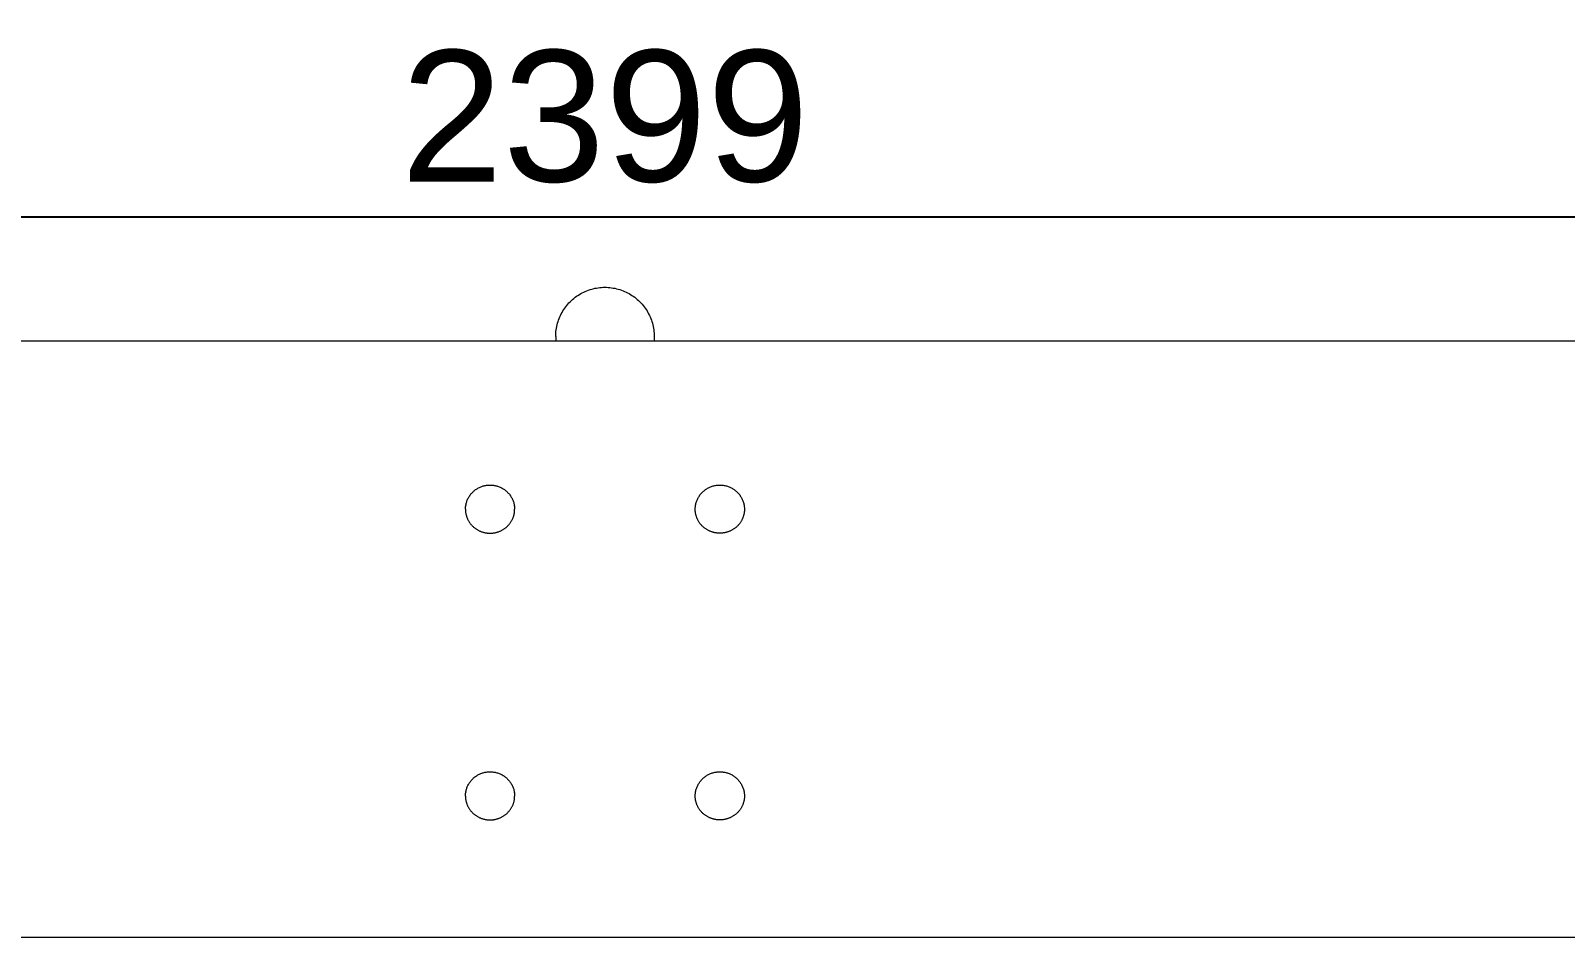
# Model space of a CAD drawing. Header units: millimetres. Extents: x -67 to 4862, y -244 to 3199.
# Drawn here: x 1088.4 to 1555.9, y 2922.8 to 3199.1 of the extents above; entities that cross this region are included whole.
import ezdxf

# ---------------------------------------------------------------- set-up
doc = ezdxf.new("R2010")
doc.units = ezdxf.units.MM
doc.layers.add('ZANO_R', color=7, linetype='Continuous', lineweight=0)
doc.layers.add('ZANO_W', color=1, linetype='Continuous', lineweight=0)
doc.styles.add('Arial', font='arial.ttf')
doc.styles.get("Standard").update_dxf_attribs({"font": 'ARIALUNI.TTF'})
doc.dimstyles.new('pl i ang', dxfattribs={"dimtxt": 50, "dimasz": 50, "dimexe": 1.25, "dimexo": 0.625, "dimgap": 10, "dimtad": 1, "dimtoh": 1, "dimtxsty": 'Standard', "dimcen": 2.5, "dimclrd": 1, "dimclre": 1, "dimclrt": 1, "dimadec": 0, "dimazin": 0, "dimtfac": 1, "dimtmove": 0, "dimatfit": 3, "dimfxl": 1, "dimarcsym": 1})

# ---------------------------------------------------------------- blocks, each defined once
blk = doc.blocks.new('*D386')
at = {"layer": 'ZANO_W', "color": 1, "lineweight": -2}
for p, q in [((63.75, 3104.69), (63.75, 3152.38)), ((2462.9, 3104.69), (2462.9, 3152.38)), ((103.75, 3142.38), (2422.9, 3142.38))]:
    blk.add_line(p, q, dxfattribs=at)
at = {"layer": 'ZANO_W', "color": 1}
for points in [[(103.75, 3149.04), (103.75, 3135.71), (63.75, 3142.38)], [(2422.9, 3135.71), (2422.9, 3149.04), (2462.9, 3142.38)]]:
    blk.add_solid(points, dxfattribs=at)
at = {"layer": 'ZANO_W', "color": 1, "insert": (1263.32, 3172.81), "char_height": 40, "attachment_point": 5, "style": 'Arial'}
blk.add_mtext('2399', dxfattribs=at)

msp = doc.modelspace()

# ---------------------------------------------------------------- linework, layer by layer
at = {"layer": 'ZANO_R'}
for p, q in [((1254.67, 3118.12), (1255.1, 3118.41)), ((1255.1, 3118.41), (1255.53, 3118.68)), ((1255.53, 3118.68), (1255.97, 3118.94)), ((1255.97, 3118.94), (1256.42, 3119.18)), ((1256.42, 3119.18), (1256.88, 3119.41)), ((1256.88, 3119.41), (1257.35, 3119.62)), ((1257.35, 3119.62), (1257.82, 3119.82)), ((1257.82, 3119.82), (1258.3, 3120)), ((1258.3, 3120), (1258.79, 3120.16)), ((1258.79, 3120.16), (1259.28, 3120.31)), ((1259.28, 3120.31), (1259.77, 3120.44)), ((1259.77, 3120.44), (1260.27, 3120.55)), ((1260.27, 3120.55), (1260.78, 3120.65)), ((1260.78, 3120.65), (1261.28, 3120.73)), ((1261.28, 3120.73), (1261.79, 3120.79)), ((1261.79, 3120.79), (1262.3, 3120.83)), ((1262.3, 3120.83), (1262.81, 3120.86)), ((1262.81, 3120.86), (1263.32, 3120.87)), ((1263.32, 3120.87), (1263.84, 3120.86)), ((1263.84, 3120.86), (1264.35, 3120.83)), ((1264.35, 3120.83), (1264.86, 3120.79)), ((1264.86, 3120.79), (1265.37, 3120.73)), ((1265.37, 3120.73), (1265.87, 3120.65)), ((1265.87, 3120.65), (1266.38, 3120.55)), ((1266.38, 3120.55), (1266.88, 3120.44)), ((1266.88, 3120.44), (1267.37, 3120.31)), ((1267.37, 3120.31), (1267.86, 3120.16)), ((1267.86, 3120.16), (1268.35, 3120)), ((1268.35, 3120), (1268.83, 3119.82)), ((1268.83, 3119.82), (1269.3, 3119.62)), ((1269.3, 3119.62), (1269.77, 3119.41)), ((1269.77, 3119.41), (1270.23, 3119.18)), ((1270.23, 3119.18), (1270.68, 3118.94)), ((1270.68, 3118.94), (1271.12, 3118.68)), ((1271.12, 3118.68), (1271.55, 3118.41)), ((1271.55, 3118.41), (1271.97, 3118.12)), ((1250.25, 3113.22), (1250.51, 3113.66)), ((1250.51, 3113.66), (1250.78, 3114.09)), ((1250.78, 3114.09), (1251.07, 3114.52)), ((1251.07, 3114.52), (1251.37, 3114.93)), ((1251.37, 3114.93), (1251.69, 3115.33)), ((1251.69, 3115.33), (1252.02, 3115.72)), ((1252.02, 3115.72), (1252.36, 3116.1)), ((1252.36, 3116.1), (1252.72, 3116.47)), ((1252.72, 3116.47), (1253.09, 3116.83)), ((1253.09, 3116.83), (1253.47, 3117.17)), ((1253.47, 3117.17), (1253.86, 3117.5)), ((1253.86, 3117.5), (1254.26, 3117.82)), ((1254.26, 3117.82), (1254.67, 3118.12)), ((1271.97, 3118.12), (1272.39, 3117.82)), ((1272.39, 3117.82), (1272.79, 3117.5)), ((1272.79, 3117.5), (1273.18, 3117.17)), ((1273.18, 3117.17), (1273.56, 3116.83)), ((1273.56, 3116.83), (1273.93, 3116.47)), ((1273.93, 3116.47), (1274.29, 3116.1)), ((1274.29, 3116.1), (1274.63, 3115.72)), ((1274.63, 3115.72), (1274.96, 3115.33)), ((1274.96, 3115.33), (1275.28, 3114.93)), ((1275.28, 3114.93), (1275.58, 3114.52)), ((1275.58, 3114.52), (1275.87, 3114.09)), ((1275.87, 3114.09), (1276.14, 3113.66)), ((1276.14, 3113.66), (1276.4, 3113.22)), ((1248.54, 3108.41), (1248.64, 3108.92)), ((1248.64, 3108.92), (1248.75, 3109.42)), ((1248.75, 3109.42), (1248.88, 3109.91)), ((1248.88, 3109.91), (1249.03, 3110.4)), ((1249.03, 3110.4), (1249.19, 3110.89)), ((1249.19, 3110.89), (1249.37, 3111.37)), ((1249.37, 3111.37), (1249.57, 3111.84)), ((1249.57, 3111.84), (1249.78, 3112.31)), ((1249.78, 3112.31), (1250.01, 3112.77)), ((1250.01, 3112.77), (1250.25, 3113.22)), ((1276.4, 3113.22), (1276.64, 3112.77)), ((1276.64, 3112.77), (1276.87, 3112.31)), ((1276.87, 3112.31), (1277.08, 3111.84)), ((1277.08, 3111.84), (1277.28, 3111.37)), ((1277.28, 3111.37), (1277.46, 3110.89)), ((1277.46, 3110.89), (1277.62, 3110.4)), ((1277.62, 3110.4), (1277.77, 3109.91)), ((1277.77, 3109.91), (1277.9, 3109.42)), ((1277.9, 3109.42), (1278.01, 3108.92)), ((1278.01, 3108.92), (1278.11, 3108.41)), ((963.75, 3104.54), (1562.9, 3104.54)), ((1248.32, 3105.87), (1248.33, 3106.38)), ((1248.32, 3105.87), (1248.32, 3105.86)), ((1248.32, 3105.86), (1248.32, 3105.83)), ((1248.32, 3105.83), (1248.32, 3105.78)), ((1248.32, 3105.78), (1248.32, 3104.54)), ((1248.33, 3106.38), (1248.36, 3106.89)), ((1248.36, 3106.89), (1248.4, 3107.4)), ((1248.4, 3107.4), (1248.46, 3107.91)), ((1248.46, 3107.91), (1248.54, 3108.41)), ((1278.11, 3108.41), (1278.18, 3107.91)), ((1278.18, 3107.91), (1278.25, 3107.4)), ((1278.25, 3107.4), (1278.29, 3106.89)), ((1278.29, 3106.89), (1278.32, 3106.38)), ((1278.32, 3106.38), (1278.32, 3105.87)), ((1278.32, 3105.87), (1278.32, 3105.86)), ((1278.32, 3105.86), (1278.32, 3105.83)), ((1278.32, 3105.83), (1278.32, 3105.78)), ((1278.32, 3105.78), (1278.32, 3104.54)), ((1222.13, 3057.37), (1222.28, 3057.58)), ((1222.28, 3057.58), (1222.44, 3057.78)), ((1222.44, 3057.78), (1222.6, 3057.98)), ((1222.6, 3057.98), (1222.78, 3058.18)), ((1222.78, 3058.18), (1222.95, 3058.37)), ((1222.95, 3058.37), (1223.14, 3058.55)), ((1223.14, 3058.55), (1223.33, 3058.72)), ((1223.33, 3058.72), (1223.53, 3058.89)), ((1223.53, 3058.89), (1223.73, 3059.05)), ((1223.73, 3059.05), (1223.94, 3059.21)), ((1223.94, 3059.21), (1224.15, 3059.36)), ((1224.15, 3059.36), (1224.37, 3059.5)), ((1224.37, 3059.5), (1224.6, 3059.63)), ((1224.6, 3059.63), (1224.82, 3059.75)), ((1224.82, 3059.75), (1225.06, 3059.87)), ((1225.06, 3059.87), (1225.29, 3059.98)), ((1225.29, 3059.98), (1225.53, 3060.08)), ((1225.53, 3060.08), (1225.78, 3060.17)), ((1225.78, 3060.17), (1226.02, 3060.25)), ((1226.02, 3060.25), (1226.27, 3060.32)), ((1226.27, 3060.32), (1226.52, 3060.39)), ((1226.52, 3060.39), (1226.78, 3060.44)), ((1226.78, 3060.44), (1227.03, 3060.49)), ((1227.03, 3060.49), (1227.29, 3060.53)), ((1227.29, 3060.53), (1227.55, 3060.56)), ((1227.55, 3060.56), (1227.81, 3060.58)), ((1227.81, 3060.58), (1228.06, 3060.59)), ((1228.06, 3060.59), (1228.32, 3060.59)), ((1228.32, 3060.59), (1228.58, 3060.59)), ((1228.58, 3060.59), (1228.84, 3060.58)), ((1228.84, 3060.58), (1229.1, 3060.56)), ((1229.1, 3060.56), (1229.36, 3060.53)), ((1229.36, 3060.53), (1229.62, 3060.49)), ((1229.62, 3060.49), (1229.87, 3060.44)), ((1229.87, 3060.44), (1230.13, 3060.39)), ((1230.13, 3060.39), (1230.38, 3060.32)), ((1230.38, 3060.32), (1230.63, 3060.25)), ((1230.63, 3060.25), (1230.87, 3060.17)), ((1230.87, 3060.17), (1231.12, 3060.08)), ((1231.12, 3060.08), (1231.36, 3059.98)), ((1231.36, 3059.98), (1231.59, 3059.87)), ((1231.59, 3059.87), (1231.82, 3059.75)), ((1231.82, 3059.75), (1232.05, 3059.63)), ((1232.05, 3059.63), (1232.28, 3059.5)), ((1232.28, 3059.5), (1232.49, 3059.36)), ((1232.49, 3059.36), (1232.71, 3059.21)), ((1232.71, 3059.21), (1232.92, 3059.05)), ((1232.92, 3059.05), (1233.12, 3058.89)), ((1233.12, 3058.89), (1233.32, 3058.72)), ((1233.32, 3058.72), (1233.51, 3058.55)), ((1233.51, 3058.55), (1233.69, 3058.37)), ((1233.69, 3058.37), (1233.87, 3058.18)), ((1233.87, 3058.18), (1234.04, 3057.98)), ((1234.04, 3057.98), (1234.21, 3057.78)), ((1234.21, 3057.78), (1234.37, 3057.58)), ((1234.37, 3057.58), (1234.52, 3057.37)), ((1292.13, 3057.37), (1292.28, 3057.58)), ((1292.28, 3057.58), (1292.44, 3057.78)), ((1292.44, 3057.78), (1292.6, 3057.98)), ((1292.6, 3057.98), (1292.78, 3058.18)), ((1292.78, 3058.18), (1292.95, 3058.37)), ((1292.95, 3058.37), (1293.14, 3058.55)), ((1293.14, 3058.55), (1293.33, 3058.72)), ((1293.33, 3058.72), (1293.53, 3058.89)), ((1293.53, 3058.89), (1293.73, 3059.05)), ((1293.73, 3059.05), (1293.94, 3059.21)), ((1293.94, 3059.21), (1294.15, 3059.36)), ((1294.15, 3059.36), (1294.37, 3059.5)), ((1294.37, 3059.5), (1294.6, 3059.63)), ((1294.6, 3059.63), (1294.82, 3059.75)), ((1294.82, 3059.75), (1295.06, 3059.87)), ((1295.06, 3059.87), (1295.29, 3059.98)), ((1295.29, 3059.98), (1295.53, 3060.08)), ((1295.53, 3060.08), (1295.78, 3060.17)), ((1295.78, 3060.17), (1296.02, 3060.25)), ((1296.02, 3060.25), (1296.27, 3060.32)), ((1296.27, 3060.32), (1296.52, 3060.39)), ((1296.52, 3060.39), (1296.78, 3060.44)), ((1296.78, 3060.44), (1297.03, 3060.49)), ((1297.03, 3060.49), (1297.29, 3060.53)), ((1297.29, 3060.53), (1297.55, 3060.56)), ((1297.55, 3060.56), (1297.81, 3060.58)), ((1297.81, 3060.58), (1298.06, 3060.59)), ((1298.06, 3060.59), (1298.32, 3060.59)), ((1298.32, 3060.59), (1298.58, 3060.59)), ((1298.58, 3060.59), (1298.84, 3060.58)), ((1298.84, 3060.58), (1299.1, 3060.56)), ((1299.1, 3060.56), (1299.36, 3060.53)), ((1299.36, 3060.53), (1299.62, 3060.49)), ((1299.62, 3060.49), (1299.87, 3060.44)), ((1299.87, 3060.44), (1300.13, 3060.39)), ((1300.13, 3060.39), (1300.38, 3060.32)), ((1300.38, 3060.32), (1300.63, 3060.25)), ((1300.63, 3060.25), (1300.87, 3060.17)), ((1300.87, 3060.17), (1301.12, 3060.08)), ((1301.12, 3060.08), (1301.36, 3059.98)), ((1301.36, 3059.98), (1301.59, 3059.87)), ((1301.59, 3059.87), (1301.82, 3059.75)), ((1301.82, 3059.75), (1302.05, 3059.63)), ((1302.05, 3059.63), (1302.28, 3059.5)), ((1302.28, 3059.5), (1302.49, 3059.36)), ((1302.49, 3059.36), (1302.71, 3059.21)), ((1302.71, 3059.21), (1302.92, 3059.05)), ((1302.92, 3059.05), (1303.12, 3058.89)), ((1303.12, 3058.89), (1303.32, 3058.72)), ((1303.32, 3058.72), (1303.51, 3058.55)), ((1303.51, 3058.55), (1303.69, 3058.37)), ((1303.69, 3058.37), (1303.87, 3058.18)), ((1303.87, 3058.18), (1304.04, 3057.98)), ((1304.04, 3057.98), (1304.21, 3057.78)), ((1304.21, 3057.78), (1304.37, 3057.58)), ((1304.37, 3057.58), (1304.52, 3057.37)), ((1220.82, 3053.22), (1220.83, 3053.48)), ((1220.82, 3053.22), (1220.83, 3053.05)), ((1220.83, 3053.48), (1220.85, 3053.73)), ((1220.83, 3053.05), (1220.83, 3052.89)), ((1220.83, 3052.89), (1220.84, 3052.73)), ((1220.84, 3052.73), (1220.85, 3052.56)), ((1220.85, 3053.73), (1220.87, 3053.99)), ((1220.87, 3053.99), (1220.91, 3054.25)), ((1220.92, 3054.37), (1220.89, 3054.2)), ((1220.91, 3054.25), (1220.95, 3054.51)), ((1220.95, 3054.51), (1221, 3054.76)), ((1221, 3054.76), (1221.06, 3055.01)), ((1221.06, 3055.01), (1221.13, 3055.26)), ((1221.13, 3055.26), (1221.21, 3055.51)), ((1221.21, 3055.51), (1221.29, 3055.76)), ((1221.29, 3055.76), (1221.39, 3056)), ((1221.39, 3056), (1221.49, 3056.24)), ((1221.49, 3056.24), (1221.6, 3056.47)), ((1221.6, 3056.47), (1221.72, 3056.7)), ((1221.72, 3056.7), (1221.85, 3056.93)), ((1221.85, 3056.93), (1221.99, 3057.15)), ((1221.99, 3057.15), (1222.13, 3057.37)), ((1234.52, 3057.37), (1234.66, 3057.15)), ((1234.66, 3057.15), (1234.8, 3056.93)), ((1234.8, 3056.93), (1234.92, 3056.7)), ((1234.92, 3056.7), (1235.04, 3056.47)), ((1235.04, 3056.47), (1235.16, 3056.24)), ((1235.16, 3056.24), (1235.26, 3056)), ((1235.26, 3056), (1235.35, 3055.76)), ((1235.35, 3055.76), (1235.44, 3055.51)), ((1235.44, 3055.51), (1235.52, 3055.26)), ((1235.52, 3055.26), (1235.59, 3055.01)), ((1235.59, 3055.01), (1235.65, 3054.76)), ((1235.65, 3054.76), (1235.7, 3054.51)), ((1235.7, 3054.51), (1235.74, 3054.25)), ((1235.75, 3054.2), (1235.73, 3054.37)), ((1235.74, 3054.25), (1235.78, 3053.99)), ((1235.78, 3053.99), (1235.8, 3053.73)), ((1235.79, 3052.56), (1235.81, 3052.73)), ((1235.8, 3053.73), (1235.82, 3053.48)), ((1235.81, 3052.73), (1235.82, 3052.89)), ((1235.82, 3053.48), (1235.82, 3053.22)), ((1235.82, 3053.05), (1235.82, 3053.22)), ((1235.82, 3052.89), (1235.82, 3053.05)), ((1290.82, 3053.22), (1290.83, 3053.48)), ((1290.83, 3053.05), (1290.82, 3053.22)), ((1290.83, 3053.48), (1290.85, 3053.73)), ((1290.83, 3052.89), (1290.83, 3053.05)), ((1290.84, 3052.73), (1290.83, 3052.89)), ((1290.85, 3052.56), (1290.84, 3052.73)), ((1290.85, 3053.73), (1290.87, 3053.99)), ((1290.87, 3053.99), (1290.91, 3054.25)), ((1290.89, 3054.2), (1290.92, 3054.37)), ((1290.91, 3054.25), (1290.95, 3054.51)), ((1290.95, 3054.51), (1291, 3054.76)), ((1291, 3054.76), (1291.06, 3055.01)), ((1291.06, 3055.01), (1291.13, 3055.26)), ((1291.13, 3055.26), (1291.21, 3055.51)), ((1291.21, 3055.51), (1291.29, 3055.76)), ((1291.29, 3055.76), (1291.39, 3056)), ((1291.39, 3056), (1291.49, 3056.24)), ((1291.49, 3056.24), (1291.6, 3056.47)), ((1291.6, 3056.47), (1291.72, 3056.7)), ((1291.72, 3056.7), (1291.85, 3056.93)), ((1291.85, 3056.93), (1291.99, 3057.15)), ((1291.99, 3057.15), (1292.13, 3057.37)), ((1304.52, 3057.37), (1304.66, 3057.15)), ((1304.66, 3057.15), (1304.8, 3056.93)), ((1304.8, 3056.93), (1304.92, 3056.7)), ((1304.92, 3056.7), (1305.04, 3056.47)), ((1305.04, 3056.47), (1305.16, 3056.24)), ((1305.16, 3056.24), (1305.26, 3056)), ((1305.26, 3056), (1305.35, 3055.76)), ((1305.35, 3055.76), (1305.44, 3055.51)), ((1305.44, 3055.51), (1305.52, 3055.26)), ((1305.52, 3055.26), (1305.59, 3055.01)), ((1305.59, 3055.01), (1305.65, 3054.76)), ((1305.65, 3054.76), (1305.7, 3054.51)), ((1305.7, 3054.51), (1305.74, 3054.25)), ((1305.73, 3054.37), (1305.75, 3054.2)), ((1305.74, 3054.25), (1305.78, 3053.99)), ((1305.78, 3053.99), (1305.8, 3053.73)), ((1305.81, 3052.73), (1305.79, 3052.56)), ((1305.8, 3053.73), (1305.82, 3053.48)), ((1305.82, 3052.89), (1305.81, 3052.73)), ((1305.82, 3053.48), (1305.82, 3053.22)), ((1305.82, 3053.22), (1305.82, 3053.05)), ((1305.82, 3053.05), (1305.82, 3052.89)), ((1220.85, 3052.56), (1220.87, 3052.4)), ((1220.87, 3052.4), (1220.89, 3052.23)), ((1220.89, 3052.23), (1220.92, 3052.06)), ((1220.92, 3052.06), (1220.95, 3051.89)), ((1220.95, 3051.89), (1220.98, 3051.72)), ((1220.98, 3051.72), (1221.02, 3051.55)), ((1221.02, 3051.55), (1221.07, 3051.38)), ((1221.07, 3051.38), (1221.11, 3051.21)), ((1221.11, 3051.21), (1221.17, 3051.04)), ((1221.17, 3051.04), (1221.22, 3050.87)), ((1221.22, 3050.87), (1221.28, 3050.7)), ((1221.28, 3050.7), (1221.35, 3050.54)), ((1221.35, 3050.54), (1221.42, 3050.37)), ((1221.42, 3050.37), (1221.5, 3050.2)), ((1221.5, 3050.2), (1221.58, 3050.04)), ((1221.58, 3050.04), (1221.66, 3049.87)), ((1221.66, 3049.87), (1221.75, 3049.71)), ((1221.75, 3049.71), (1221.85, 3049.55)), ((1221.85, 3049.55), (1221.94, 3049.39)), ((1221.94, 3049.39), (1222.05, 3049.23)), ((1222.05, 3049.23), (1222.15, 3049.08)), ((1222.15, 3049.08), (1222.27, 3048.92)), ((1222.27, 3048.92), (1222.38, 3048.77)), ((1222.38, 3048.77), (1222.5, 3048.63)), ((1222.5, 3048.63), (1222.63, 3048.48)), ((1222.63, 3048.48), (1222.75, 3048.34)), ((1222.75, 3048.34), (1222.89, 3048.2)), ((1222.89, 3048.2), (1223.02, 3048.07)), ((1223.02, 3048.07), (1223.16, 3047.94)), ((1233.49, 3047.94), (1233.63, 3048.07)), ((1233.63, 3048.07), (1233.76, 3048.2)), ((1233.76, 3048.2), (1233.89, 3048.34)), ((1233.89, 3048.34), (1234.02, 3048.48)), ((1234.02, 3048.48), (1234.15, 3048.63)), ((1234.15, 3048.63), (1234.27, 3048.77)), ((1234.27, 3048.77), (1234.38, 3048.92)), ((1234.38, 3048.92), (1234.49, 3049.08)), ((1234.49, 3049.08), (1234.6, 3049.23)), ((1234.6, 3049.23), (1234.7, 3049.39)), ((1234.7, 3049.39), (1234.8, 3049.55)), ((1234.8, 3049.55), (1234.9, 3049.71)), ((1234.9, 3049.71), (1234.99, 3049.87)), ((1234.99, 3049.87), (1235.07, 3050.04)), ((1235.07, 3050.04), (1235.15, 3050.2)), ((1235.15, 3050.2), (1235.23, 3050.37)), ((1235.23, 3050.37), (1235.3, 3050.54)), ((1235.3, 3050.54), (1235.36, 3050.7)), ((1235.36, 3050.7), (1235.43, 3050.87)), ((1235.43, 3050.87), (1235.48, 3051.04)), ((1235.48, 3051.04), (1235.53, 3051.21)), ((1235.53, 3051.21), (1235.58, 3051.38)), ((1235.58, 3051.38), (1235.63, 3051.55)), ((1235.63, 3051.55), (1235.66, 3051.72)), ((1235.66, 3051.72), (1235.7, 3051.89)), ((1235.7, 3051.89), (1235.73, 3052.06)), ((1235.73, 3052.06), (1235.75, 3052.23)), ((1235.75, 3052.23), (1235.78, 3052.4)), ((1235.78, 3052.4), (1235.79, 3052.56)), ((1290.87, 3052.4), (1290.85, 3052.56)), ((1290.89, 3052.23), (1290.87, 3052.4)), ((1290.92, 3052.06), (1290.89, 3052.23)), ((1290.95, 3051.89), (1290.92, 3052.06)), ((1290.98, 3051.72), (1290.95, 3051.89)), ((1291.02, 3051.55), (1290.98, 3051.72)), ((1291.07, 3051.38), (1291.02, 3051.55)), ((1291.11, 3051.21), (1291.07, 3051.38)), ((1291.17, 3051.04), (1291.11, 3051.21)), ((1291.22, 3050.87), (1291.17, 3051.04)), ((1291.28, 3050.7), (1291.22, 3050.87)), ((1291.35, 3050.54), (1291.28, 3050.7)), ((1291.42, 3050.37), (1291.35, 3050.54)), ((1291.5, 3050.2), (1291.42, 3050.37)), ((1291.58, 3050.04), (1291.5, 3050.2)), ((1291.66, 3049.87), (1291.58, 3050.04)), ((1291.75, 3049.71), (1291.66, 3049.87)), ((1291.85, 3049.55), (1291.75, 3049.71)), ((1291.94, 3049.39), (1291.85, 3049.55)), ((1292.05, 3049.23), (1291.94, 3049.39)), ((1292.15, 3049.08), (1292.05, 3049.23)), ((1292.27, 3048.92), (1292.15, 3049.08)), ((1292.38, 3048.77), (1292.27, 3048.92)), ((1292.5, 3048.63), (1292.38, 3048.77)), ((1292.63, 3048.48), (1292.5, 3048.63)), ((1292.75, 3048.34), (1292.63, 3048.48)), ((1292.89, 3048.2), (1292.75, 3048.34)), ((1293.02, 3048.07), (1292.89, 3048.2)), ((1293.16, 3047.94), (1293.02, 3048.07)), ((1303.63, 3048.07), (1303.49, 3047.94)), ((1303.76, 3048.2), (1303.63, 3048.07)), ((1303.89, 3048.34), (1303.76, 3048.2)), ((1304.02, 3048.48), (1303.89, 3048.34)), ((1304.15, 3048.63), (1304.02, 3048.48)), ((1304.27, 3048.77), (1304.15, 3048.63)), ((1304.38, 3048.92), (1304.27, 3048.77)), ((1304.49, 3049.08), (1304.38, 3048.92)), ((1304.6, 3049.23), (1304.49, 3049.08)), ((1304.7, 3049.39), (1304.6, 3049.23)), ((1304.8, 3049.55), (1304.7, 3049.39)), ((1304.9, 3049.71), (1304.8, 3049.55)), ((1304.99, 3049.87), (1304.9, 3049.71)), ((1305.07, 3050.04), (1304.99, 3049.87)), ((1305.15, 3050.2), (1305.07, 3050.04)), ((1305.23, 3050.37), (1305.15, 3050.2)), ((1305.3, 3050.54), (1305.23, 3050.37)), ((1305.36, 3050.7), (1305.3, 3050.54)), ((1305.43, 3050.87), (1305.36, 3050.7)), ((1305.48, 3051.04), (1305.43, 3050.87)), ((1305.53, 3051.21), (1305.48, 3051.04)), ((1305.58, 3051.38), (1305.53, 3051.21)), ((1305.63, 3051.55), (1305.58, 3051.38)), ((1305.66, 3051.72), (1305.63, 3051.55)), ((1305.7, 3051.89), (1305.66, 3051.72)), ((1305.73, 3052.06), (1305.7, 3051.89)), ((1305.75, 3052.23), (1305.73, 3052.06)), ((1305.78, 3052.4), (1305.75, 3052.23)), ((1305.79, 3052.56), (1305.78, 3052.4)), ((1223.16, 3047.94), (1223.3, 3047.81)), ((1223.3, 3047.81), (1223.45, 3047.68)), ((1223.45, 3047.68), (1223.6, 3047.56)), ((1223.6, 3047.56), (1223.75, 3047.45)), ((1223.75, 3047.45), (1223.9, 3047.33)), ((1223.9, 3047.33), (1224.06, 3047.23)), ((1224.06, 3047.23), (1224.22, 3047.12)), ((1224.22, 3047.12), (1224.38, 3047.02)), ((1224.38, 3047.02), (1224.55, 3046.93)), ((1224.55, 3046.93), (1224.71, 3046.84)), ((1224.71, 3046.84), (1224.88, 3046.75)), ((1224.88, 3046.75), (1225.05, 3046.67)), ((1225.05, 3046.67), (1225.22, 3046.59)), ((1225.22, 3046.59), (1225.39, 3046.52)), ((1225.39, 3046.52), (1225.56, 3046.45)), ((1225.56, 3046.45), (1225.74, 3046.38)), ((1225.74, 3046.38), (1225.91, 3046.32)), ((1225.91, 3046.32), (1226.09, 3046.27)), ((1226.09, 3046.27), (1226.26, 3046.22)), ((1226.26, 3046.22), (1226.44, 3046.17)), ((1226.44, 3046.17), (1226.61, 3046.13)), ((1226.61, 3046.13), (1226.79, 3046.09)), ((1226.79, 3046.09), (1226.96, 3046.06)), ((1226.96, 3046.06), (1227.13, 3046.03)), ((1227.13, 3046.03), (1227.31, 3046)), ((1227.31, 3046), (1227.48, 3045.98)), ((1227.48, 3045.98), (1227.65, 3045.96)), ((1227.65, 3045.96), (1227.82, 3045.95)), ((1227.82, 3045.95), (1227.99, 3045.94)), ((1227.99, 3045.94), (1228.16, 3045.94)), ((1228.16, 3045.94), (1228.32, 3045.94)), ((1228.32, 3045.94), (1228.49, 3045.94)), ((1228.49, 3045.94), (1228.66, 3045.94)), ((1228.66, 3045.94), (1228.83, 3045.95)), ((1228.83, 3045.95), (1229, 3045.96)), ((1229, 3045.96), (1229.17, 3045.98)), ((1229.17, 3045.98), (1229.34, 3046)), ((1229.34, 3046), (1229.52, 3046.03)), ((1229.52, 3046.03), (1229.69, 3046.06)), ((1229.69, 3046.06), (1229.86, 3046.09)), ((1229.86, 3046.09), (1230.04, 3046.13)), ((1230.04, 3046.13), (1230.21, 3046.17)), ((1230.21, 3046.17), (1230.39, 3046.22)), ((1230.39, 3046.22), (1230.56, 3046.27)), ((1230.56, 3046.27), (1230.74, 3046.32)), ((1230.74, 3046.32), (1230.91, 3046.38)), ((1230.91, 3046.38), (1231.08, 3046.45)), ((1231.08, 3046.45), (1231.26, 3046.52)), ((1231.26, 3046.52), (1231.43, 3046.59)), ((1231.43, 3046.59), (1231.6, 3046.67)), ((1231.6, 3046.67), (1231.77, 3046.75)), ((1231.77, 3046.75), (1231.94, 3046.84)), ((1231.94, 3046.84), (1232.1, 3046.93)), ((1232.1, 3046.93), (1232.27, 3047.02)), ((1232.27, 3047.02), (1232.43, 3047.12)), ((1232.43, 3047.12), (1232.59, 3047.23)), ((1232.59, 3047.23), (1232.75, 3047.33)), ((1232.75, 3047.33), (1232.9, 3047.45)), ((1232.9, 3047.45), (1233.05, 3047.56)), ((1233.05, 3047.56), (1233.2, 3047.68)), ((1233.2, 3047.68), (1233.35, 3047.81)), ((1233.35, 3047.81), (1233.49, 3047.94)), ((1293.3, 3047.81), (1293.16, 3047.94)), ((1293.45, 3047.68), (1293.3, 3047.81)), ((1293.6, 3047.56), (1293.45, 3047.68)), ((1293.75, 3047.45), (1293.6, 3047.56)), ((1293.9, 3047.33), (1293.75, 3047.45)), ((1294.06, 3047.23), (1293.9, 3047.33)), ((1294.22, 3047.12), (1294.06, 3047.23)), ((1294.38, 3047.02), (1294.22, 3047.12)), ((1294.55, 3046.93), (1294.38, 3047.02)), ((1294.71, 3046.84), (1294.55, 3046.93)), ((1294.88, 3046.75), (1294.71, 3046.84)), ((1295.05, 3046.67), (1294.88, 3046.75)), ((1295.22, 3046.59), (1295.05, 3046.67)), ((1295.39, 3046.52), (1295.22, 3046.59)), ((1295.56, 3046.45), (1295.39, 3046.52)), ((1295.74, 3046.38), (1295.56, 3046.45)), ((1295.91, 3046.32), (1295.74, 3046.38)), ((1296.09, 3046.27), (1295.91, 3046.32)), ((1296.26, 3046.22), (1296.09, 3046.27)), ((1296.44, 3046.17), (1296.26, 3046.22)), ((1296.61, 3046.13), (1296.44, 3046.17)), ((1296.79, 3046.09), (1296.61, 3046.13)), ((1296.96, 3046.06), (1296.79, 3046.09)), ((1297.13, 3046.03), (1296.96, 3046.06)), ((1297.31, 3046), (1297.13, 3046.03)), ((1297.48, 3045.98), (1297.31, 3046)), ((1297.65, 3045.96), (1297.48, 3045.98)), ((1297.82, 3045.95), (1297.65, 3045.96)), ((1297.99, 3045.94), (1297.82, 3045.95)), ((1298.16, 3045.94), (1297.99, 3045.94)), ((1298.32, 3045.94), (1298.16, 3045.94)), ((1298.49, 3045.94), (1298.32, 3045.94)), ((1298.66, 3045.94), (1298.49, 3045.94)), ((1298.83, 3045.95), (1298.66, 3045.94)), ((1299, 3045.96), (1298.83, 3045.95)), ((1299.17, 3045.98), (1299, 3045.96)), ((1299.34, 3046), (1299.17, 3045.98)), ((1299.52, 3046.03), (1299.34, 3046)), ((1299.69, 3046.06), (1299.52, 3046.03)), ((1299.86, 3046.09), (1299.69, 3046.06)), ((1300.04, 3046.13), (1299.86, 3046.09)), ((1300.21, 3046.17), (1300.04, 3046.13)), ((1300.39, 3046.22), (1300.21, 3046.17)), ((1300.56, 3046.27), (1300.39, 3046.22)), ((1300.74, 3046.32), (1300.56, 3046.27)), ((1300.91, 3046.38), (1300.74, 3046.32)), ((1301.08, 3046.45), (1300.91, 3046.38)), ((1301.26, 3046.52), (1301.08, 3046.45)), ((1301.43, 3046.59), (1301.26, 3046.52)), ((1301.6, 3046.67), (1301.43, 3046.59)), ((1301.77, 3046.75), (1301.6, 3046.67)), ((1301.94, 3046.84), (1301.77, 3046.75)), ((1302.1, 3046.93), (1301.94, 3046.84)), ((1302.27, 3047.02), (1302.1, 3046.93)), ((1302.43, 3047.12), (1302.27, 3047.02)), ((1302.59, 3047.23), (1302.43, 3047.12)), ((1302.75, 3047.33), (1302.59, 3047.23)), ((1302.9, 3047.45), (1302.75, 3047.33)), ((1303.05, 3047.56), (1302.9, 3047.45)), ((1303.2, 3047.68), (1303.05, 3047.56)), ((1303.35, 3047.81), (1303.2, 3047.68)), ((1303.49, 3047.94), (1303.35, 3047.81)), ((1221.29, 2968.39), (1221.39, 2968.63)), ((1221.39, 2968.63), (1221.49, 2968.87)), ((1221.49, 2968.87), (1221.6, 2969.1)), ((1221.6, 2969.1), (1221.72, 2969.34)), ((1221.72, 2969.34), (1221.85, 2969.56)), ((1221.85, 2969.56), (1221.99, 2969.78)), ((1221.99, 2969.78), (1222.13, 2970)), ((1222.13, 2970), (1222.28, 2970.21)), ((1222.28, 2970.21), (1222.44, 2970.42)), ((1222.44, 2970.42), (1222.6, 2970.62)), ((1222.6, 2970.62), (1222.78, 2970.81)), ((1222.78, 2970.81), (1222.95, 2971)), ((1222.95, 2971), (1223.14, 2971.18)), ((1223.14, 2971.18), (1223.33, 2971.36)), ((1223.33, 2971.36), (1223.53, 2971.53)), ((1223.53, 2971.53), (1223.73, 2971.69)), ((1223.73, 2971.69), (1223.94, 2971.84)), ((1223.94, 2971.84), (1224.15, 2971.99)), ((1224.15, 2971.99), (1224.37, 2972.13)), ((1224.37, 2972.13), (1224.6, 2972.26)), ((1224.6, 2972.26), (1224.82, 2972.39)), ((1224.82, 2972.39), (1225.06, 2972.5)), ((1225.06, 2972.5), (1225.29, 2972.61)), ((1225.29, 2972.61), (1225.53, 2972.71)), ((1225.53, 2972.71), (1225.78, 2972.8)), ((1225.78, 2972.8), (1226.02, 2972.88)), ((1226.02, 2972.88), (1226.27, 2972.96)), ((1226.27, 2972.96), (1226.52, 2973.02)), ((1226.52, 2973.02), (1226.78, 2973.08)), ((1226.78, 2973.08), (1227.03, 2973.13)), ((1227.03, 2973.13), (1227.29, 2973.16)), ((1227.29, 2973.16), (1227.55, 2973.19)), ((1227.55, 2973.19), (1227.81, 2973.21)), ((1227.81, 2973.21), (1228.06, 2973.23)), ((1228.06, 2973.23), (1228.32, 2973.23)), ((1228.32, 2973.23), (1228.58, 2973.23)), ((1228.58, 2973.23), (1228.84, 2973.21)), ((1228.84, 2973.21), (1229.1, 2973.19)), ((1229.1, 2973.19), (1229.36, 2973.16)), ((1229.36, 2973.16), (1229.62, 2973.13)), ((1229.62, 2973.13), (1229.87, 2973.08)), ((1229.87, 2973.08), (1230.13, 2973.02)), ((1230.13, 2973.02), (1230.38, 2972.96)), ((1230.38, 2972.96), (1230.63, 2972.88)), ((1230.63, 2972.88), (1230.87, 2972.8)), ((1230.87, 2972.8), (1231.12, 2972.71)), ((1231.12, 2972.71), (1231.36, 2972.61)), ((1231.36, 2972.61), (1231.59, 2972.5)), ((1231.59, 2972.5), (1231.82, 2972.39)), ((1231.82, 2972.39), (1232.05, 2972.26)), ((1232.05, 2972.26), (1232.28, 2972.13)), ((1232.28, 2972.13), (1232.49, 2971.99)), ((1232.49, 2971.99), (1232.71, 2971.84)), ((1232.71, 2971.84), (1232.92, 2971.69)), ((1232.92, 2971.69), (1233.12, 2971.53)), ((1233.12, 2971.53), (1233.32, 2971.36)), ((1233.32, 2971.36), (1233.51, 2971.18)), ((1233.51, 2971.18), (1233.69, 2971)), ((1233.69, 2971), (1233.87, 2970.81)), ((1233.87, 2970.81), (1234.04, 2970.62)), ((1234.04, 2970.62), (1234.21, 2970.42)), ((1234.21, 2970.42), (1234.37, 2970.21)), ((1234.37, 2970.21), (1234.52, 2970)), ((1234.52, 2970), (1234.66, 2969.78)), ((1234.66, 2969.78), (1234.8, 2969.56)), ((1234.8, 2969.56), (1234.92, 2969.34)), ((1234.92, 2969.34), (1235.04, 2969.1)), ((1235.04, 2969.1), (1235.16, 2968.87)), ((1235.16, 2968.87), (1235.26, 2968.63)), ((1235.26, 2968.63), (1235.35, 2968.39)), ((1291.29, 2968.39), (1291.39, 2968.63)), ((1291.39, 2968.63), (1291.49, 2968.87)), ((1291.49, 2968.87), (1291.6, 2969.1)), ((1291.6, 2969.1), (1291.72, 2969.34)), ((1291.72, 2969.34), (1291.85, 2969.56)), ((1291.85, 2969.56), (1291.99, 2969.78)), ((1291.99, 2969.78), (1292.13, 2970)), ((1292.13, 2970), (1292.28, 2970.21)), ((1292.28, 2970.21), (1292.44, 2970.42)), ((1292.44, 2970.42), (1292.6, 2970.62)), ((1292.6, 2970.62), (1292.78, 2970.81)), ((1292.78, 2970.81), (1292.95, 2971)), ((1292.95, 2971), (1293.14, 2971.18)), ((1293.14, 2971.18), (1293.33, 2971.36)), ((1293.33, 2971.36), (1293.53, 2971.53)), ((1293.53, 2971.53), (1293.73, 2971.69)), ((1293.73, 2971.69), (1293.94, 2971.84)), ((1293.94, 2971.84), (1294.15, 2971.99)), ((1294.15, 2971.99), (1294.37, 2972.13)), ((1294.37, 2972.13), (1294.6, 2972.26)), ((1294.6, 2972.26), (1294.82, 2972.39)), ((1294.82, 2972.39), (1295.06, 2972.5)), ((1295.06, 2972.5), (1295.29, 2972.61)), ((1295.29, 2972.61), (1295.53, 2972.71)), ((1295.53, 2972.71), (1295.78, 2972.8)), ((1295.78, 2972.8), (1296.02, 2972.88)), ((1296.02, 2972.88), (1296.27, 2972.96)), ((1296.27, 2972.96), (1296.52, 2973.02)), ((1296.52, 2973.02), (1296.78, 2973.08)), ((1296.78, 2973.08), (1297.03, 2973.13)), ((1297.03, 2973.13), (1297.29, 2973.16)), ((1297.29, 2973.16), (1297.55, 2973.19)), ((1297.55, 2973.19), (1297.81, 2973.21)), ((1297.81, 2973.21), (1298.06, 2973.23)), ((1298.06, 2973.23), (1298.32, 2973.23)), ((1298.32, 2973.23), (1298.58, 2973.23)), ((1298.58, 2973.23), (1298.84, 2973.21)), ((1298.84, 2973.21), (1299.1, 2973.19)), ((1299.1, 2973.19), (1299.36, 2973.16)), ((1299.36, 2973.16), (1299.62, 2973.13)), ((1299.62, 2973.13), (1299.87, 2973.08)), ((1299.87, 2973.08), (1300.13, 2973.02)), ((1300.13, 2973.02), (1300.38, 2972.96)), ((1300.38, 2972.96), (1300.63, 2972.88)), ((1300.63, 2972.88), (1300.87, 2972.8)), ((1300.87, 2972.8), (1301.12, 2972.71)), ((1301.12, 2972.71), (1301.36, 2972.61)), ((1301.36, 2972.61), (1301.59, 2972.5)), ((1301.59, 2972.5), (1301.82, 2972.39)), ((1301.82, 2972.39), (1302.05, 2972.26)), ((1302.05, 2972.26), (1302.28, 2972.13)), ((1302.28, 2972.13), (1302.49, 2971.99)), ((1302.49, 2971.99), (1302.71, 2971.84)), ((1302.71, 2971.84), (1302.92, 2971.69)), ((1302.92, 2971.69), (1303.12, 2971.53)), ((1303.12, 2971.53), (1303.32, 2971.36)), ((1303.32, 2971.36), (1303.51, 2971.18)), ((1303.51, 2971.18), (1303.69, 2971)), ((1303.69, 2971), (1303.87, 2970.81)), ((1303.87, 2970.81), (1304.04, 2970.62)), ((1304.04, 2970.62), (1304.21, 2970.42)), ((1304.21, 2970.42), (1304.37, 2970.21)), ((1304.37, 2970.21), (1304.52, 2970)), ((1304.52, 2970), (1304.66, 2969.78)), ((1304.66, 2969.78), (1304.8, 2969.56)), ((1304.8, 2969.56), (1304.92, 2969.34)), ((1304.92, 2969.34), (1305.04, 2969.1)), ((1305.04, 2969.1), (1305.16, 2968.87)), ((1305.16, 2968.87), (1305.26, 2968.63)), ((1305.26, 2968.63), (1305.35, 2968.39)), ((1220.82, 2965.85), (1220.83, 2966.11)), ((1220.82, 2965.85), (1220.83, 2965.69)), ((1220.83, 2966.11), (1220.85, 2966.37)), ((1220.83, 2965.69), (1220.83, 2965.53)), ((1220.83, 2965.53), (1220.84, 2965.36)), ((1220.84, 2965.36), (1220.85, 2965.2)), ((1220.85, 2966.37), (1220.87, 2966.63)), ((1220.85, 2965.2), (1220.87, 2965.03)), ((1220.87, 2966.63), (1220.91, 2966.88)), ((1220.87, 2965.03), (1220.89, 2964.86)), ((1220.92, 2967.01), (1220.89, 2966.84)), ((1220.89, 2964.86), (1220.92, 2964.69)), ((1220.91, 2966.88), (1220.95, 2967.14)), ((1220.92, 2964.69), (1220.95, 2964.53)), ((1220.95, 2967.14), (1221, 2967.4)), ((1220.95, 2964.53), (1220.98, 2964.36)), ((1220.98, 2964.36), (1221.02, 2964.19)), ((1221, 2967.4), (1221.06, 2967.65)), ((1221.02, 2964.19), (1221.07, 2964.02)), ((1221.06, 2967.65), (1221.13, 2967.9)), ((1221.07, 2964.02), (1221.11, 2963.85)), ((1221.13, 2967.9), (1221.21, 2968.15)), ((1221.21, 2968.15), (1221.29, 2968.39)), ((1235.35, 2968.39), (1235.44, 2968.15)), ((1235.44, 2968.15), (1235.52, 2967.9)), ((1235.52, 2967.9), (1235.59, 2967.65)), ((1235.53, 2963.85), (1235.58, 2964.02)), ((1235.58, 2964.02), (1235.63, 2964.19)), ((1235.59, 2967.65), (1235.65, 2967.4)), ((1235.63, 2964.19), (1235.66, 2964.36)), ((1235.65, 2967.4), (1235.7, 2967.14)), ((1235.66, 2964.36), (1235.7, 2964.53)), ((1235.7, 2967.14), (1235.74, 2966.88)), ((1235.7, 2964.53), (1235.73, 2964.69)), ((1235.75, 2966.84), (1235.73, 2967.01)), ((1235.73, 2964.69), (1235.75, 2964.86)), ((1235.74, 2966.88), (1235.78, 2966.63)), ((1235.75, 2964.86), (1235.78, 2965.03)), ((1235.78, 2966.63), (1235.8, 2966.37)), ((1235.78, 2965.03), (1235.79, 2965.2)), ((1235.79, 2965.2), (1235.81, 2965.36)), ((1235.8, 2966.37), (1235.82, 2966.11)), ((1235.81, 2965.36), (1235.82, 2965.53)), ((1235.82, 2966.11), (1235.82, 2965.85)), ((1235.82, 2965.69), (1235.82, 2965.85)), ((1235.82, 2965.53), (1235.82, 2965.69)), ((1290.82, 2965.85), (1290.83, 2966.11)), ((1290.83, 2965.69), (1290.82, 2965.85)), ((1290.83, 2966.11), (1290.85, 2966.37)), ((1290.83, 2965.53), (1290.83, 2965.69)), ((1290.84, 2965.36), (1290.83, 2965.53)), ((1290.85, 2965.2), (1290.84, 2965.36)), ((1290.85, 2966.37), (1290.87, 2966.63)), ((1290.87, 2965.03), (1290.85, 2965.2)), ((1290.87, 2966.63), (1290.91, 2966.88)), ((1290.89, 2964.86), (1290.87, 2965.03)), ((1290.89, 2966.84), (1290.92, 2967.01)), ((1290.92, 2964.69), (1290.89, 2964.86)), ((1290.91, 2966.88), (1290.95, 2967.14)), ((1290.95, 2964.53), (1290.92, 2964.69)), ((1290.95, 2967.14), (1291, 2967.4)), ((1290.98, 2964.36), (1290.95, 2964.53)), ((1291.02, 2964.19), (1290.98, 2964.36)), ((1291, 2967.4), (1291.06, 2967.65)), ((1291.07, 2964.02), (1291.02, 2964.19)), ((1291.06, 2967.65), (1291.13, 2967.9)), ((1291.11, 2963.85), (1291.07, 2964.02)), ((1291.13, 2967.9), (1291.21, 2968.15)), ((1291.21, 2968.15), (1291.29, 2968.39)), ((1305.35, 2968.39), (1305.44, 2968.15)), ((1305.44, 2968.15), (1305.52, 2967.9)), ((1305.52, 2967.9), (1305.59, 2967.65)), ((1305.58, 2964.02), (1305.53, 2963.85)), ((1305.63, 2964.19), (1305.58, 2964.02)), ((1305.59, 2967.65), (1305.65, 2967.4)), ((1305.66, 2964.36), (1305.63, 2964.19)), ((1305.65, 2967.4), (1305.7, 2967.14)), ((1305.7, 2964.53), (1305.66, 2964.36)), ((1305.7, 2967.14), (1305.74, 2966.88)), ((1305.73, 2964.69), (1305.7, 2964.53)), ((1305.73, 2967.01), (1305.75, 2966.84)), ((1305.75, 2964.86), (1305.73, 2964.69)), ((1305.74, 2966.88), (1305.78, 2966.63)), ((1305.78, 2965.03), (1305.75, 2964.86)), ((1305.78, 2966.63), (1305.8, 2966.37)), ((1305.79, 2965.2), (1305.78, 2965.03)), ((1305.81, 2965.36), (1305.79, 2965.2)), ((1305.8, 2966.37), (1305.82, 2966.11)), ((1305.82, 2965.53), (1305.81, 2965.36)), ((1305.82, 2966.11), (1305.82, 2965.85)), ((1305.82, 2965.85), (1305.82, 2965.69)), ((1305.82, 2965.69), (1305.82, 2965.53)), ((1221.11, 2963.85), (1221.17, 2963.68)), ((1221.17, 2963.68), (1221.22, 2963.51)), ((1221.22, 2963.51), (1221.28, 2963.34)), ((1221.28, 2963.34), (1221.35, 2963.17)), ((1221.35, 2963.17), (1221.42, 2963)), ((1221.42, 2963), (1221.5, 2962.84)), ((1221.5, 2962.84), (1221.58, 2962.67)), ((1221.58, 2962.67), (1221.66, 2962.51)), ((1221.66, 2962.51), (1221.75, 2962.34)), ((1221.75, 2962.34), (1221.85, 2962.18)), ((1221.85, 2962.18), (1221.94, 2962.02)), ((1221.94, 2962.02), (1222.05, 2961.87)), ((1222.05, 2961.87), (1222.15, 2961.71)), ((1222.15, 2961.71), (1222.27, 2961.56)), ((1222.27, 2961.56), (1222.38, 2961.41)), ((1222.38, 2961.41), (1222.5, 2961.26)), ((1222.5, 2961.26), (1222.63, 2961.12)), ((1222.63, 2961.12), (1222.75, 2960.98)), ((1222.75, 2960.98), (1222.89, 2960.84)), ((1222.89, 2960.84), (1223.02, 2960.7)), ((1223.02, 2960.7), (1223.16, 2960.57)), ((1223.16, 2960.57), (1223.3, 2960.44)), ((1223.3, 2960.44), (1223.45, 2960.32)), ((1223.45, 2960.32), (1223.6, 2960.2)), ((1223.6, 2960.2), (1223.75, 2960.08)), ((1223.75, 2960.08), (1223.9, 2959.97)), ((1223.9, 2959.97), (1224.06, 2959.86)), ((1224.06, 2959.86), (1224.22, 2959.76)), ((1224.22, 2959.76), (1224.38, 2959.66)), ((1224.38, 2959.66), (1224.55, 2959.56)), ((1224.55, 2959.56), (1224.71, 2959.47)), ((1224.71, 2959.47), (1224.88, 2959.38)), ((1224.88, 2959.38), (1225.05, 2959.3)), ((1225.05, 2959.3), (1225.22, 2959.22)), ((1225.22, 2959.22), (1225.39, 2959.15)), ((1231.26, 2959.15), (1231.43, 2959.22)), ((1231.43, 2959.22), (1231.6, 2959.3)), ((1231.6, 2959.3), (1231.77, 2959.38)), ((1231.77, 2959.38), (1231.94, 2959.47)), ((1231.94, 2959.47), (1232.1, 2959.56)), ((1232.1, 2959.56), (1232.27, 2959.66)), ((1232.27, 2959.66), (1232.43, 2959.76)), ((1232.43, 2959.76), (1232.59, 2959.86)), ((1232.59, 2959.86), (1232.75, 2959.97)), ((1232.75, 2959.97), (1232.9, 2960.08)), ((1232.9, 2960.08), (1233.05, 2960.2)), ((1233.05, 2960.2), (1233.2, 2960.32)), ((1233.2, 2960.32), (1233.35, 2960.44)), ((1233.35, 2960.44), (1233.49, 2960.57)), ((1233.49, 2960.57), (1233.63, 2960.7)), ((1233.63, 2960.7), (1233.76, 2960.84)), ((1233.76, 2960.84), (1233.89, 2960.98)), ((1233.89, 2960.98), (1234.02, 2961.12)), ((1234.02, 2961.12), (1234.15, 2961.26)), ((1234.15, 2961.26), (1234.27, 2961.41)), ((1234.27, 2961.41), (1234.38, 2961.56)), ((1234.38, 2961.56), (1234.49, 2961.71)), ((1234.49, 2961.71), (1234.6, 2961.87)), ((1234.6, 2961.87), (1234.7, 2962.02)), ((1234.7, 2962.02), (1234.8, 2962.18)), ((1234.8, 2962.18), (1234.9, 2962.34)), ((1234.9, 2962.34), (1234.99, 2962.51)), ((1234.99, 2962.51), (1235.07, 2962.67)), ((1235.07, 2962.67), (1235.15, 2962.84)), ((1235.15, 2962.84), (1235.23, 2963)), ((1235.23, 2963), (1235.3, 2963.17)), ((1235.3, 2963.17), (1235.36, 2963.34)), ((1235.36, 2963.34), (1235.43, 2963.51)), ((1235.43, 2963.51), (1235.48, 2963.68)), ((1235.48, 2963.68), (1235.53, 2963.85)), ((1291.17, 2963.68), (1291.11, 2963.85)), ((1291.22, 2963.51), (1291.17, 2963.68)), ((1291.28, 2963.34), (1291.22, 2963.51)), ((1291.35, 2963.17), (1291.28, 2963.34)), ((1291.42, 2963), (1291.35, 2963.17)), ((1291.5, 2962.84), (1291.42, 2963)), ((1291.58, 2962.67), (1291.5, 2962.84)), ((1291.66, 2962.51), (1291.58, 2962.67)), ((1291.75, 2962.34), (1291.66, 2962.51)), ((1291.85, 2962.18), (1291.75, 2962.34)), ((1291.94, 2962.02), (1291.85, 2962.18)), ((1292.05, 2961.87), (1291.94, 2962.02)), ((1292.15, 2961.71), (1292.05, 2961.87)), ((1292.27, 2961.56), (1292.15, 2961.71)), ((1292.38, 2961.41), (1292.27, 2961.56)), ((1292.5, 2961.26), (1292.38, 2961.41)), ((1292.63, 2961.12), (1292.5, 2961.26)), ((1292.75, 2960.98), (1292.63, 2961.12)), ((1292.89, 2960.84), (1292.75, 2960.98)), ((1293.02, 2960.7), (1292.89, 2960.84)), ((1293.16, 2960.57), (1293.02, 2960.7)), ((1293.3, 2960.44), (1293.16, 2960.57)), ((1293.45, 2960.32), (1293.3, 2960.44)), ((1293.6, 2960.2), (1293.45, 2960.32)), ((1293.75, 2960.08), (1293.6, 2960.2)), ((1293.9, 2959.97), (1293.75, 2960.08)), ((1294.06, 2959.86), (1293.9, 2959.97)), ((1294.22, 2959.76), (1294.06, 2959.86)), ((1294.38, 2959.66), (1294.22, 2959.76)), ((1294.55, 2959.56), (1294.38, 2959.66)), ((1294.71, 2959.47), (1294.55, 2959.56)), ((1294.88, 2959.38), (1294.71, 2959.47)), ((1295.05, 2959.3), (1294.88, 2959.38)), ((1295.22, 2959.22), (1295.05, 2959.3)), ((1295.39, 2959.15), (1295.22, 2959.22)), ((1301.43, 2959.22), (1301.26, 2959.15)), ((1301.6, 2959.3), (1301.43, 2959.22)), ((1301.77, 2959.38), (1301.6, 2959.3)), ((1301.94, 2959.47), (1301.77, 2959.38)), ((1302.1, 2959.56), (1301.94, 2959.47)), ((1302.27, 2959.66), (1302.1, 2959.56)), ((1302.43, 2959.76), (1302.27, 2959.66)), ((1302.59, 2959.86), (1302.43, 2959.76)), ((1302.75, 2959.97), (1302.59, 2959.86)), ((1302.9, 2960.08), (1302.75, 2959.97)), ((1303.05, 2960.2), (1302.9, 2960.08)), ((1303.2, 2960.32), (1303.05, 2960.2)), ((1303.35, 2960.44), (1303.2, 2960.32)), ((1303.49, 2960.57), (1303.35, 2960.44)), ((1303.63, 2960.7), (1303.49, 2960.57)), ((1303.76, 2960.84), (1303.63, 2960.7)), ((1303.89, 2960.98), (1303.76, 2960.84)), ((1304.02, 2961.12), (1303.89, 2960.98)), ((1304.15, 2961.26), (1304.02, 2961.12)), ((1304.27, 2961.41), (1304.15, 2961.26)), ((1304.38, 2961.56), (1304.27, 2961.41)), ((1304.49, 2961.71), (1304.38, 2961.56)), ((1304.6, 2961.87), (1304.49, 2961.71)), ((1304.7, 2962.02), (1304.6, 2961.87)), ((1304.8, 2962.18), (1304.7, 2962.02)), ((1304.9, 2962.34), (1304.8, 2962.18)), ((1304.99, 2962.51), (1304.9, 2962.34)), ((1305.07, 2962.67), (1304.99, 2962.51)), ((1305.15, 2962.84), (1305.07, 2962.67)), ((1305.23, 2963), (1305.15, 2962.84)), ((1305.3, 2963.17), (1305.23, 2963)), ((1305.36, 2963.34), (1305.3, 2963.17)), ((1305.43, 2963.51), (1305.36, 2963.34)), ((1305.48, 2963.68), (1305.43, 2963.51)), ((1305.53, 2963.85), (1305.48, 2963.68)), ((1225.39, 2959.15), (1225.56, 2959.08)), ((1225.56, 2959.08), (1225.74, 2959.02)), ((1225.74, 2959.02), (1225.91, 2958.96)), ((1225.91, 2958.96), (1226.09, 2958.9)), ((1226.09, 2958.9), (1226.26, 2958.85)), ((1226.26, 2958.85), (1226.44, 2958.8)), ((1226.44, 2958.8), (1226.61, 2958.76)), ((1226.61, 2958.76), (1226.79, 2958.72)), ((1226.79, 2958.72), (1226.96, 2958.69)), ((1226.96, 2958.69), (1227.13, 2958.66)), ((1227.13, 2958.66), (1227.31, 2958.64)), ((1227.31, 2958.64), (1227.48, 2958.62)), ((1227.48, 2958.62), (1227.65, 2958.6)), ((1227.65, 2958.6), (1227.82, 2958.59)), ((1227.82, 2958.59), (1227.99, 2958.58)), ((1227.99, 2958.58), (1228.16, 2958.57)), ((1228.16, 2958.57), (1228.32, 2958.57)), ((1228.32, 2958.57), (1228.49, 2958.57)), ((1228.49, 2958.57), (1228.66, 2958.58)), ((1228.66, 2958.58), (1228.83, 2958.59)), ((1228.83, 2958.59), (1229, 2958.6)), ((1229, 2958.6), (1229.17, 2958.62)), ((1229.17, 2958.62), (1229.34, 2958.64)), ((1229.34, 2958.64), (1229.52, 2958.66)), ((1229.52, 2958.66), (1229.69, 2958.69)), ((1229.69, 2958.69), (1229.86, 2958.72)), ((1229.86, 2958.72), (1230.04, 2958.76)), ((1230.04, 2958.76), (1230.21, 2958.8)), ((1230.21, 2958.8), (1230.39, 2958.85)), ((1230.39, 2958.85), (1230.56, 2958.9)), ((1230.56, 2958.9), (1230.74, 2958.96)), ((1230.74, 2958.96), (1230.91, 2959.02)), ((1230.91, 2959.02), (1231.08, 2959.08)), ((1231.08, 2959.08), (1231.26, 2959.15)), ((1295.56, 2959.08), (1295.39, 2959.15)), ((1295.74, 2959.02), (1295.56, 2959.08)), ((1295.91, 2958.96), (1295.74, 2959.02)), ((1296.09, 2958.9), (1295.91, 2958.96)), ((1296.26, 2958.85), (1296.09, 2958.9)), ((1296.44, 2958.8), (1296.26, 2958.85)), ((1296.61, 2958.76), (1296.44, 2958.8)), ((1296.79, 2958.72), (1296.61, 2958.76)), ((1296.96, 2958.69), (1296.79, 2958.72)), ((1297.13, 2958.66), (1296.96, 2958.69)), ((1297.31, 2958.64), (1297.13, 2958.66)), ((1297.48, 2958.62), (1297.31, 2958.64)), ((1297.65, 2958.6), (1297.48, 2958.62)), ((1297.82, 2958.59), (1297.65, 2958.6)), ((1297.99, 2958.58), (1297.82, 2958.59)), ((1298.16, 2958.57), (1297.99, 2958.58)), ((1298.32, 2958.57), (1298.16, 2958.57)), ((1298.49, 2958.57), (1298.32, 2958.57)), ((1298.66, 2958.58), (1298.49, 2958.57)), ((1298.83, 2958.59), (1298.66, 2958.58)), ((1299, 2958.6), (1298.83, 2958.59)), ((1299.17, 2958.62), (1299, 2958.6)), ((1299.34, 2958.64), (1299.17, 2958.62)), ((1299.52, 2958.66), (1299.34, 2958.64)), ((1299.69, 2958.69), (1299.52, 2958.66)), ((1299.86, 2958.72), (1299.69, 2958.69)), ((1300.04, 2958.76), (1299.86, 2958.72)), ((1300.21, 2958.8), (1300.04, 2958.76)), ((1300.39, 2958.85), (1300.21, 2958.8)), ((1300.56, 2958.9), (1300.39, 2958.85)), ((1300.74, 2958.96), (1300.56, 2958.9)), ((1300.91, 2959.02), (1300.74, 2958.96)), ((1301.08, 2959.08), (1300.91, 2959.02)), ((1301.26, 2959.15), (1301.08, 2959.08)), ((963.75, 2922.79), (1562.9, 2922.79))]:
    msp.add_line(p, q, dxfattribs=at)

# ---------------------------------------------------------------- dimensions: what is measured, and where the dimension line sits
at = {"layer": 'ZANO_W'}
dim = msp.add_linear_dim(base=(2462.9, 3142.38), p1=(63.75, 3094.69), p2=(2462.9, 3094.69), dimstyle='pl i ang', override={"dimtxt": 40, "dimasz": 40, "dimexe": 10, "dimexo": 10, "dimtoh": 0, "dimdec": 0, "dimtxsty": 'Arial', "dimtdec": 0, "dimtmove": 1}, dxfattribs=at)
dim.commit()
dim.dimension.update_dxf_attribs({"geometry": '*D386', "text_midpoint": (1263.32, 3172.81)})

doc.saveas('drawing.dxf')
